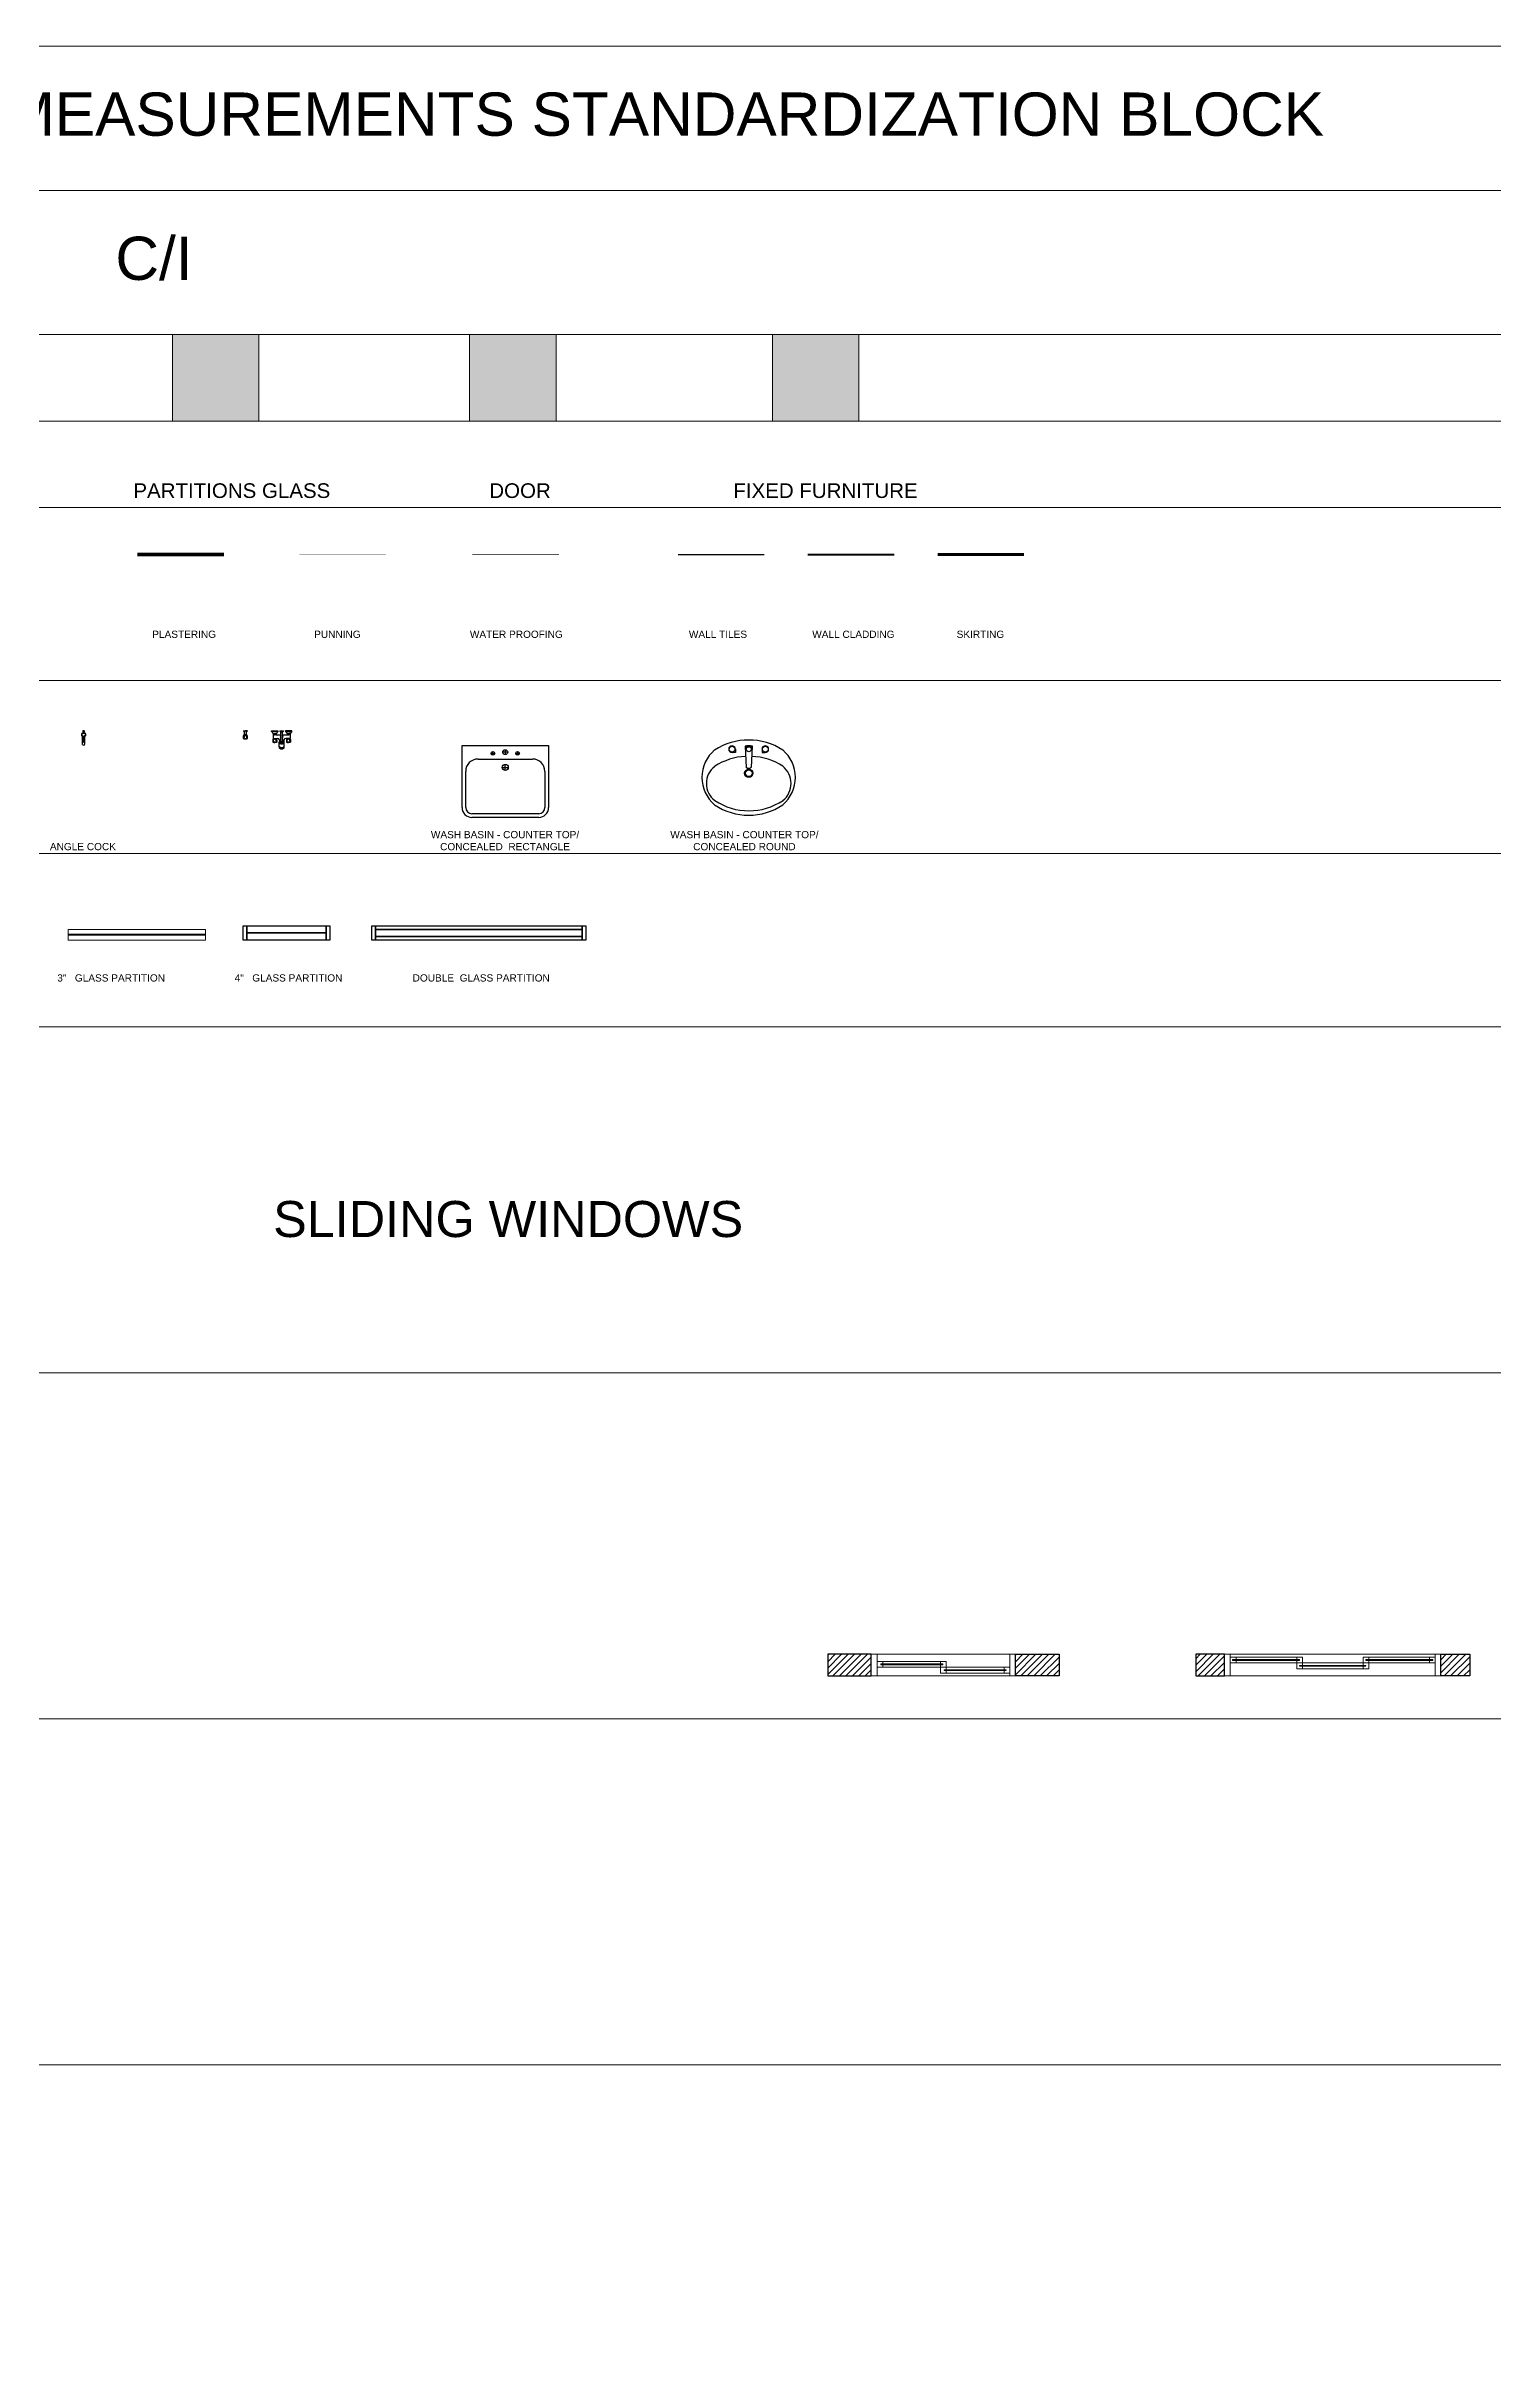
# Model space of a CAD drawing. Header units: millimetres. Extents: x -30 to 138967, y -30 to 77998.
# Drawn here: x 106820 to 116857, y 61966 to 77998 of the extents above; entities that cross this region are included whole.
import ezdxf

# ---------------------------------------------------------------- set-up
doc = ezdxf.new("R2010")
doc.units = ezdxf.units.MM
doc.header["$LTSCALE"] = 10
doc.header["$MEASUREMENT"] = 0
doc.linetypes.add('ACAD_ISO07W100', pattern=[3, 0, -3])
doc.layers.get('0').update_dxf_attribs({"lineweight": 13})
for name, color, linetype, lineweight, true_color in [('100 MM GLASS PARTITION', 5, 'Continuous', 0, 0x0000ff), ('75 MM GLASS PARTITION', 5, 'Continuous', 0, 0x0000ff), ('DOOR', 7, 'Continuous', 0, 0x228a00), ('FIXED FURNITURE', 7, 'Continuous', 18, 0xeb7500), ('PLASTERING', 7, 'Continuous', 25, 0x201e1e), ('PUNNING', 7, 'Continuous', 5, 0xeac943), ('WALL CLADING', 7, 'Continuous', 15, 0xb6aab0), ('WATER PROOFING', 7, 'Continuous', 5, 0x3bdff1)]:
    doc.layers.add(name, color=color, linetype=linetype, lineweight=lineweight, true_color=true_color)
for name, color, linetype in [('4 IN. ABOVE GLASS GYPSUM', 252, 'Continuous'), ('Referance Lines', 252, 'Continuous'), ('TEXT', 7, 'Continuous'), ('WC-DET1', 8, 'Continuous'), ('WC-DET2', 15, 'Continuous'), ('WC-OUTL', 7, 'Continuous')]:
    doc.layers.add(name, color=color, linetype=linetype)
doc.layers.add('GYPSUM PARTITION', color=7, linetype='Continuous', true_color=0xebffeb)
doc.layers.add('SANITARY FIXTURE', color=7, linetype='Continuous', true_color=0x00b3b3)
for name, color, linetype, lineweight in [('Partition Gypsum', 32, 'Continuous', 20), ('SKIRTING', 253, 'Continuous', 20), ('SLIDING WINDOWS - THREE', 250, 'Continuous', 13), ('SLIDING WINDOWS - TWO', 251, 'Continuous', 13), ('WALL TILE', 205, 'Continuous', 9)]:
    doc.layers.add(name, color=color, linetype=linetype, lineweight=lineweight)
doc.styles.add('2MM', font='arial.ttf')
doc.styles.get("Standard").update_dxf_attribs({"font": 'arial.ttf'})
pattern_1 = [(45, (102006.75, 108153.047), (-22.45064, 22.45064), [])]
pattern_2 = [(45, (102068.87, 108153.047), (-22.45064, 22.45064), [])]

# ---------------------------------------------------------------- blocks, each defined once
blk = doc.blocks.new('*U80')
at = {"layer": '75 MM GLASS PARTITION', "const_width": 12.5}
blk.add_lwpolyline([(404443, -261933), (405394, -261933)], dxfattribs=at)
at = {"layer": 'Partition Gypsum', "linetype": 'ByBlock'}
blk.add_lwpolyline([(405394, -261896), (404443, -261896), (404443, -261971), (405394, -261971)], close=True, dxfattribs=at)
blk = doc.blocks.new('*U106')
at = {"layer": '4 IN. ABOVE GLASS GYPSUM', "color": 18, "true_color": 0x000000}
for points in [[(25843, 0), (25868, 0), (25868, 100), (25843, 100)], [(25868, 0), (26418, 0), (26418, 100), (25868, 100)], [(26418, 0), (26443, 0), (26443, 100), (26418, 100)]]:
    blk.add_lwpolyline(points, close=True, dxfattribs=at)
at = {"layer": '75 MM GLASS PARTITION', "const_width": 12}
blk.add_lwpolyline([(25868, 50), (26418, 50)], dxfattribs=at)
blk = doc.blocks.new('*U296')
at = {"layer": '4 IN. ABOVE GLASS GYPSUM', "color": 18, "true_color": 0x000000, "extrusion": (1.01663e-07, 4.21108e-08, 1), "elevation": 0}
for points in [[(109077, 71898), (109102, 71898), (109102, 71798), (109077, 71798)], [(109102, 71898), (110536, 71898), (110536, 71798), (109102, 71798)], [(110536, 71898), (110561, 71898), (110561, 71798), (110536, 71798)]]:
    blk.add_lwpolyline(points, close=True, dxfattribs=at)
at = {"layer": '75 MM GLASS PARTITION', "extrusion": (1.01663e-07, 4.21108e-08, 1), "const_width": 12, "elevation": 0}
blk.add_lwpolyline([(109102, 71873), (110536, 71873)], dxfattribs=at)
at = {"layer": '75 MM GLASS PARTITION', "extrusion": (1.01663e-07, -4.21108e-08, 1), "const_width": 12, "elevation": 0}
blk.add_lwpolyline([(109102, 71823), (110536, 71823)], dxfattribs=at)
blk = doc.blocks.new('*U170')
for points in [[(-100, 0), (-96, 0), (-96, 15), (-100, 15)], [(-4, 15), (-96, 15), (-96, 0), (-4, 0)], [(-92, 8.3), (-93.5, 8.3), (-93.5, 7.7), (-92, 7.7), (-92, 6), (-96, 6), (-96, 10), (-92, 10)], [(-50.5, 7.7), (-93.5, 7.7), (-93.5, 8.3), (-50.5, 8.3)], [(-52, 8.3), (-50.5, 8.3), (-50.5, 7.7), (-52, 7.7), (-52, 6), (-48, 6), (-48, 10), (-52, 10)], [(-48, 4.3), (-49.5, 4.3), (-49.5, 3.7), (-48, 3.7), (-48, 2), (-52, 2), (-52, 6), (-48, 6)], [(-6.5, 3.7), (-49.5, 3.7), (-49.5, 4.3), (-6.5, 4.3)], [(-8, 4.3), (-6.5, 4.3), (-6.5, 3.7), (-8, 3.7), (-8, 2), (-4, 2), (-4, 6), (-8, 6)], [(0, 0), (-4, 0), (-4, 15), (0, 15)]]:
    blk.add_lwpolyline(points, close=True)
for points in [[(-52, 10), (-92, 10)], [(-52, 6), (-92, 6)], [(-8, 6), (-48, 6)], [(-8, 2), (-48, 2)]]:
    blk.add_lwpolyline(points)
blk = doc.blocks.new('*U173')
for points in [[(0, 0), (4, 0), (4, -15), (0, -15)], [(4, -15), (146, -15), (146, 0), (4, 0)], [(8, -4.3), (5.5, -4.3), (5.5, -3.7), (8, -3.7), (8, -2), (4, -2), (4, -6), (8, -6)], [(5.5, -3.7), (52, -3.7), (52, -4.3), (5.5, -4.3)], [(50, -4.3), (52, -4.3), (52, -3.7), (50, -3.7), (50, -2), (54, -2), (54, -6), (50, -6)], [(54, -8.3), (52, -8.3), (52, -7.7), (54, -7.7), (54, -6), (50, -6), (50, -10), (54, -10)], [(52, -7.7), (98, -7.7), (98, -8.3), (52, -8.3)], [(100, -4.3), (98, -4.3), (98, -3.7), (100, -3.7), (100, -2), (96, -2), (96, -6), (100, -6)], [(96, -8.3), (98, -8.3), (98, -7.7), (96, -7.7), (96, -6), (100, -6), (100, -10), (96, -10)], [(98, -3.7), (144.5, -3.7), (144.5, -4.3), (98, -4.3)], [(142, -4.3), (144.5, -4.3), (144.5, -3.7), (142, -3.7), (142, -2), (146, -2), (146, -6), (142, -6)], [(150, 0), (146, 0), (146, -15), (150, -15)]]:
    blk.add_lwpolyline(points, close=True)
for points in [[(8, -2), (50, -2)], [(8, -6), (50, -6)], [(54, -6), (96, -6)], [(54, -10), (96, -10)], [(100, -2), (142, -2)], [(100, -6), (142, -6)]]:
    blk.add_lwpolyline(points)
blk = doc.blocks.new('*U247')
at = {"layer": 'SANITARY FIXTURE'}
for p, q in [((105831, 73156), (105831, 73211)), ((105834, 73209), (105836, 73176)), ((105837, 73205), (105839, 73176)), ((105837, 73205), (105843, 73205)), ((105838, 73241), (105838, 73238)), ((105841, 73241), (105841, 73238)), ((105843, 73205), (105841, 73176)), ((105845, 73209), (105844, 73176)), ((105849, 73156), (105849, 73211))]:
    blk.add_line(p, q, dxfattribs=at)
at = {"layer": 'SANITARY FIXTURE', "linetype": 'Continuous'}
for points in [[(105844, 73244, 0), (105845, 73245, 0), (105845, 73247, 0), (105845, 73248, 0), (105844, 73250, 0), (105843, 73251, 0), (105842, 73251, 0), (105840, 73252, 0), (105838, 73251, 0), (105837, 73251, 0), (105835, 73250, 0), (105835, 73248, 0), (105835, 73247, 0), (105835, 73245, 0), (105836, 73244, 0)], [(105836, 73244, 0), (105837, 73243, 0), (105839, 73242, 0), (105841, 73242, 0), (105842, 73243, 0), (105844, 73244, 0)], [(105836, 73244, 0), (105836, 73244, 0), (105836, 73244, 0), (105836, 73243, 0), (105836, 73243, 0), (105836, 73243, 0), (105836, 73243, 0), (105836, 73243, 0), (105836, 73243, 0), (105836, 73243, 0), (105836, 73243, 0), (105836, 73243, 0), (105836, 73243, 0), (105836, 73243, 0), (105836, 73243, 0), (105836, 73243, 0), (105836, 73243, 0), (105836, 73243, 0), (105836, 73243, 0), (105836, 73243, 0), (105836, 73243, 0), (105836, 73243, 0), (105837, 73242, 0), (105837, 73242, 0), (105837, 73242, 0), (105837, 73242, 0), (105837, 73242, 0), (105837, 73242, 0), (105837, 73242, 0), (105837, 73242, 0), (105837, 73242, 0), (105837, 73242, 0), (105837, 73242, 0), (105837, 73242, 0), (105837, 73242, 0), (105837, 73242, 0), (105837, 73242, 0), (105837, 73242, 0), (105837, 73242, 0), (105837, 73242, 0), (105837, 73242, 0), (105837, 73242, 0), (105837, 73242, 0), (105837, 73242, 0), (105837, 73242, 0), (105838, 73241, 0), (105838, 73241, 0), (105838, 73241, 0), (105838, 73241, 0), (105838, 73241, 0), (105838, 73241, 0), (105838, 73241, 0), (105838, 73241, 0), (105838, 73241, 0), (105838, 73241, 0), (105838, 73241, 0), (105838, 73241, 0)], [(105838, 73241, 0), (105838, 73241, 0), (105839, 73241, 0), (105839, 73241, 0), (105839, 73241, 0), (105839, 73241, 0), (105839, 73241, 0), (105839, 73241, 0), (105839, 73241, 0), (105839, 73241, 0), (105839, 73241, 0), (105839, 73241, 0), (105840, 73241, 0), (105840, 73241, 0), (105840, 73241, 0), (105840, 73241, 0), (105840, 73241, 0), (105840, 73241, 0), (105840, 73241, 0), (105840, 73241, 0), (105840, 73241, 0), (105840, 73241, 0), (105840, 73241, 0), (105841, 73241, 0), (105841, 73241, 0), (105841, 73241, 0), (105841, 73241, 0), (105841, 73241, 0), (105841, 73241, 0), (105841, 73241, 0), (105841, 73241, 0), (105841, 73241, 0), (105841, 73241, 0)], [(105841, 73241, 0), (105842, 73241, 0), (105842, 73241, 0), (105842, 73241, 0), (105842, 73241, 0), (105842, 73241, 0), (105842, 73241, 0), (105842, 73241, 0), (105842, 73241, 0), (105842, 73241, 0), (105842, 73241, 0), (105842, 73241, 0), (105842, 73242, 0), (105842, 73242, 0), (105842, 73242, 0), (105842, 73242, 0), (105843, 73242, 0), (105843, 73242, 0), (105843, 73242, 0), (105843, 73242, 0), (105843, 73242, 0), (105843, 73242, 0), (105843, 73242, 0), (105843, 73242, 0), (105843, 73242, 0), (105843, 73242, 0), (105843, 73242, 0), (105843, 73242, 0), (105843, 73242, 0), (105843, 73242, 0), (105843, 73242, 0), (105843, 73242, 0), (105843, 73242, 0), (105843, 73242, 0), (105843, 73242, 0), (105843, 73243, 0), (105843, 73243, 0), (105843, 73243, 0), (105843, 73243, 0), (105843, 73243, 0), (105843, 73243, 0), (105843, 73243, 0), (105844, 73243, 0), (105844, 73243, 0), (105844, 73243, 0), (105844, 73243, 0), (105844, 73243, 0), (105844, 73243, 0), (105844, 73243, 0), (105844, 73243, 0), (105844, 73243, 0), (105844, 73243, 0), (105844, 73243, 0), (105844, 73243, 0), (105844, 73244, 0), (105844, 73244, 0), (105844, 73244, 0)]]:
    blk.add_polyline3d(points, dxfattribs=at)
at = {"layer": 'SANITARY FIXTURE'}
blk.add_circle((105840, 73223), 12, dxfattribs=at)
for centre, radius, start, end in [((105840, 73223), 15, 95.7392, 233.843), ((105840, 73223), 15, 233.843, 306.157), ((105840, 73160), 9.53, 201.7731, 338.2269), ((105840, 73176), 3.68, 180, 0), ((105840, 73223), 15, 84.2608, 95.7392), ((105840, 73176), 1.34, 180, 0), ((105840, 73223), 15, 306.157, 84.2608)]:
    blk.add_arc(centre, radius, start, end, dxfattribs=at)
blk = doc.blocks.new('CT190C8P')
at = {"layer": 'WC-DET1', "color": 7}
for p, q in [((0, -0.003), (-0.012, -0.003)), ((-0.011, -0.041), (-0.01, -0.041)), ((-0.01, -0.041), (0, -0.041)), ((0.01, -0.044), (-0.01, -0.044)), ((0, -0.003), (0.012, -0.003)), ((0.01, -0.041), (0, -0.041)), ((0.011, -0.041), (0.01, -0.041))]:
    blk.add_line(p, q, dxfattribs=at)
at = {"layer": 'WC-DET2'}
for p, q in [((-0.016, -0.087), (-0.022, -0.087)), ((0.022, -0.087), (0.016, -0.087))]:
    blk.add_line(p, q, dxfattribs=at)
blk.add_lwpolyline([(0.016, -0.087, 0.140491), (0.009, -0.058, 0.57735), (-0.009, -0.058, 0.140491), (-0.016, -0.087, 0.140491)], format="xyb", dxfattribs=at)
blk.add_arc((0, -0.02), 0.0685, 256.2524, 283.7476, dxfattribs=at)
at = {"layer": 'WC-OUTL'}
for p, q in [((-0.025, 0), (-0.01, 0)), ((-0.01, 0), (0, 0)), ((0.01, 0), (0, 0)), ((0.025, 0), (0.01, 0)), ((-0.014, -0.089), (-0.022, -0.087)), ((-0.022, -0.087), (-0.02, -0.087)), ((-0.01, -0.044), (-0.016, -0.044)), ((-0.012, -0.044), (-0.016, -0.044)), ((-0.012, -0.044), (-0.016, -0.044)), ((-0.014, -0.089), (0, -0.089)), ((-0.012, -0.041), (-0.011, -0.041)), ((-0.01, -0.042), (-0.01, -0.044)), ((0.014, -0.089), (0, -0.089)), ((0.01, -0.042), (0.01, -0.044)), ((0.016, -0.044), (0.01, -0.044)), ((0.012, -0.041), (0.011, -0.041)), ((0.016, -0.044), (0.013, -0.044)), ((0.016, -0.044), (0.014, -0.044)), ((0.014, -0.089), (0.022, -0.087))]:
    blk.add_line(p, q, dxfattribs=at)
at = {"layer": 'WC-OUTL', "linetype": 'Continuous'}
for p, q in [((-0.012, -0.089), (-0.012, -0.089)), ((0.012, -0.089), (0.012, -0.089))]:
    blk.add_line(p, q, dxfattribs=at)
at = {"layer": 'WC-OUTL'}
for centre, radius, start, end in [((-0.012, 0.026), 0.0295, 244.1605, 269.8784), ((0.044, -0.077), 0.0687, 151.115, 187.0093), ((-0.022, -0.085), 0.00196, 187.0093, 257), ((0.174, -0.022), 0.187, 174.0335, 185.6634), ((-0.011, -0.089), 0.000491, 180, 259.7296), ((-0.011, -0.042), 0.000982, 0, 90), ((0, -0.027), 0.0638, 259.7296, 280.2704), ((0.011, -0.042), 0.000982, 90, 180), ((0.011, -0.089), 0.000491, 280.2704, 0), ((0.012, 0.026), 0.0295, 270.1216, 295.8395), ((-0.174, -0.022), 0.187, 354.3366, 5.9665), ((-0.044, -0.077), 0.0687, 352.9907, 28.885), ((0.022, -0.085), 0.00196, 283, 352.9907)]:
    blk.add_arc(centre, radius, start, end, dxfattribs=at)
blk = doc.blocks.new('TS310P')
at = {"layer": 'WC-DET1'}
for p, q in [((-0.026, -0.176), (-0.025, -0.189)), ((-0.025, -0.189), (-0.025, -0.189)), ((-0.019, -0.18), (-0.02, -0.193)), ((-0.012, -0.184), (-0.011, -0.197)), ((-0.004, -0.185), (-0.005, -0.198)), ((0.003, -0.185), (0.004, -0.198)), ((0.012, -0.184), (0.011, -0.196)), ((0.011, -0.196), (0.011, -0.196)), ((0.019, -0.18), (0.02, -0.193)), ((0.026, -0.175), (0.025, -0.187)), ((0.025, -0.187), (0.025, -0.187))]:
    blk.add_line(p, q, dxfattribs=at)
at = {"layer": 'WC-DET1', "color": 7}
for p, q in [((-0.023, -0.119), (-0.023, -0.128)), ((0.023, -0.119), (0.023, -0.128))]:
    blk.add_line(p, q, dxfattribs=at)
at = {"layer": 'WC-DET1'}
for points in [[(-0.044, -0.009), (-0.114, -0.009)], [(-0.066, -0.047), (-0.066, -0.047)], [(-0.022, -0.003), (0, -0.003)], [(0.022, -0.003), (0, -0.003)], [(0.044, -0.009), (0.114, -0.009)], [(0.066, -0.047), (0.066, -0.047)]]:
    blk.add_lwpolyline(points, dxfattribs=at)
at = {"layer": 'WC-DET1', "color": 7}
for points in [[(-0.092, -0.087), (-0.062, -0.087, -0.298825)], [(-0.027, -0.128, 0.138318), (-0.025, -0.135, 0.107063), (-0.019, -0.141, 0.080523), (-0.011, -0.145, 0.068353), (0, -0.146, 0.068353), (0.011, -0.145, 0.080523), (0.019, -0.141, 0.107063), (0.025, -0.135, 0.138318), (0.027, -0.128, 0.023029), (0.027, -0.127, 0.034344)], [(-0.01, -0.103, 0.063152), (-0.017, -0.105, 0.10552), (-0.022, -0.11, 0.072191), (-0.023, -0.111, 0.166556)], [(-0.023, -0.114, 0.166556), (-0.022, -0.118, 0.10552), (-0.017, -0.123, 0.068258), (-0.009, -0.125, 0.054428), (0, -0.126, 0.054428), (0.009, -0.125, 0.068258), (0.017, -0.123, 0.10552), (0.022, -0.118, 0.166556), (0.023, -0.114, 0.166556)], [(-0.023, -0.128, 0.166556), (-0.022, -0.132, 0.10552), (-0.017, -0.137, 0.068258), (-0.009, -0.139, 0.054428), (0, -0.141, 0.054428), (0.009, -0.139, 0.068258), (0.017, -0.137, 0.10552), (0.022, -0.132, 0.166556), (0.023, -0.128, 0.166556)], [(-0.01, -0.115, 0.130501), (-0.009, -0.117, 0.106504), (-0.007, -0.12, 0.08409), (-0.004, -0.121, 0.073064), (0, -0.122, 0.073064), (0.004, -0.121, 0.08409), (0.007, -0.12, 0.106504), (0.009, -0.117, 0.130501), (0.01, -0.115, 0.130501)], [(0.023, -0.114, 0.166556), (0.022, -0.11, 0.10552), (0.017, -0.105, 0.063152), (0.01, -0.103, 0.054428)], [(0.092, -0.087), (0.062, -0.087, 0.298825)]]:
    blk.add_lwpolyline(points, format="xyb", dxfattribs=at)
for points in [[(-0.092, -0.088), (-0.062, -0.088)], [(-0.091, -0.029), (-0.079, -0.029)], [(-0.091, -0.034), (-0.079, -0.034)], [(-0.091, -0.047), (-0.079, -0.047)], [(-0.066, -0.029), (-0.079, -0.029)], [(-0.066, -0.034), (-0.079, -0.034)], [(-0.066, -0.047), (-0.079, -0.047)], [(-0.01, -0.01), (0, -0.01)], [(-0.01, -0.083), (-0.01, -0.047)], [(-0.01, -0.103), (-0.01, -0.083)], [(-0.01, -0.115), (-0.01, -0.103)], [(0.01, -0.01), (0, -0.01)], [(0.01, -0.083), (0.01, -0.047)], [(0.01, -0.103), (0.01, -0.083)], [(0.01, -0.115), (0.01, -0.103)], [(0.092, -0.088), (0.062, -0.088)], [(0.066, -0.029), (0.079, -0.029)], [(0.066, -0.034), (0.079, -0.034)], [(0.066, -0.047), (0.079, -0.047)], [(0.091, -0.029), (0.079, -0.029)], [(0.091, -0.034), (0.079, -0.034)], [(0.091, -0.047), (0.079, -0.047)]]:
    blk.add_lwpolyline(points, dxfattribs=at)
at = {"layer": 'WC-DET1'}
for points in [[(-0.029, -0.182, 0.06826), (-0.028, -0.185, 0.050457), (-0.025, -0.189, 0.080802)], [(-0.023, -0.117, 0.166556), (-0.022, -0.121, 0.10552), (-0.017, -0.125, 0.068258), (-0.009, -0.128, 0.054428), (0, -0.129, 0.054428), (0.009, -0.128, 0.068258), (0.017, -0.125, 0.10552), (0.022, -0.121, 0.166556), (0.023, -0.117, 0.045176)], [(-0.02, -0.193, 0.064149), (-0.012, -0.196, 0.004199), (-0.011, -0.197, 0.027357)], [(-0.005, -0.198, 0.019373), (0, -0.198, 0.026088), (0.004, -0.198, 0.070474)], [(0.011, -0.196, 0.075588), (0.02, -0.193, 0.107036)], [(0.025, -0.187, 0.02862), (0.027, -0.185, 0.137703), (0.029, -0.178, 0.011582), (0.029, -0.177, 0.107036)]]:
    blk.add_lwpolyline(points, format="xyb", dxfattribs=at)
for start, end in [(130.1596, 229.8404), (310.1596, 49.8404)]:
    blk.add_arc((0, -0.066), 0.0155, start, end, dxfattribs=at)
at = {"layer": 'WC-DET2'}
for points in [[(-0.101, -0.128, 0.167018), (-0.096, -0.126, 0.059643), (-0.097, -0.099, -3.293794)], [(-0.077, -0.129), (-0.091, -0.129, -0.256857), (-0.096, -0.126), (-0.089, -0.097, -0.295314), (-0.077, -0.09, -0.695222)], [(-0.077, -0.129), (-0.063, -0.129, 0.256857), (-0.058, -0.126), (-0.065, -0.097, 0.295314), (-0.077, -0.09, 0.695222)], [(-0.053, -0.128, -0.167018), (-0.058, -0.126, -0.059643), (-0.057, -0.099, 3.293794)], [(0.053, -0.128, 0.167018), (0.058, -0.126, 0.059643), (0.057, -0.099, -3.293794)], [(0.077, -0.129), (0.063, -0.129, -0.256857), (0.058, -0.126), (0.065, -0.097, -0.295314), (0.077, -0.09, -0.695222)], [(0.077, -0.129), (0.091, -0.129, 0.256857), (0.096, -0.126), (0.089, -0.097, 0.295314), (0.077, -0.09, 0.695222)], [(0.101, -0.128, -0.167018), (0.096, -0.126, -0.059643), (0.097, -0.099, 3.293794)]]:
    blk.add_lwpolyline(points, format="xyb", dxfattribs=at)
for points in [[(-0.088, -0.047), (-0.086, -0.044), (-0.086, -0.037), (-0.088, -0.034)], [(-0.086, -0.037), (-0.082, -0.034)], [(-0.086, -0.044), (-0.082, -0.047)], [(-0.072, -0.037), (-0.075, -0.034)], [(-0.072, -0.044), (-0.075, -0.047)], [(-0.069, -0.047), (-0.072, -0.044), (-0.072, -0.037), (-0.069, -0.034)], [(0.069, -0.047), (0.072, -0.044), (0.072, -0.037), (0.069, -0.034)], [(0.072, -0.037), (0.075, -0.034)], [(0.072, -0.044), (0.075, -0.047)], [(0.086, -0.037), (0.082, -0.034)], [(0.086, -0.044), (0.082, -0.047)], [(0.088, -0.047), (0.086, -0.044), (0.086, -0.037), (0.088, -0.034)]]:
    blk.add_lwpolyline(points, dxfattribs=at)
at = {"layer": 'WC-OUTL'}
for p, q in [((-0.022, 0), (0.022, 0)), ((-0.062, -0.087), (-0.047, -0.087)), ((-0.029, -0.182), (-0.027, -0.127)), ((-0.024, -0.102), (-0.023, -0.111)), ((-0.023, -0.114), (-0.023, -0.119)), ((0.024, -0.102), (0.023, -0.111)), ((0.023, -0.114), (0.023, -0.119)), ((0.029, -0.182), (0.027, -0.127)), ((0.062, -0.087), (0.047, -0.087))]:
    blk.add_line(p, q, dxfattribs=at)
for points in [[(-0.114, 0), (-0.044, 0), (-0.044, -0.009)], [(-0.114, -0.009), (-0.114, 0)], [(-0.022, 0), (-0.022, -0.003)], [(0.022, 0), (0.022, -0.003)], [(0.114, 0), (0.044, 0), (0.044, -0.009)], [(0.114, -0.009), (0.114, 0)], [(-0.114, -0.009), (-0.095, -0.029), (-0.091, -0.029)], [(-0.091, -0.034), (-0.095, -0.037), (-0.095, -0.044), (-0.091, -0.047)], [(-0.092, -0.087), (-0.092, -0.088)], [(-0.091, -0.029), (-0.091, -0.034)], [(-0.044, -0.009), (-0.062, -0.029), (-0.066, -0.029)], [(-0.066, -0.029), (-0.066, -0.034)], [(-0.066, -0.034), (-0.063, -0.037), (-0.063, -0.044), (-0.066, -0.047)], [(-0.066, -0.047), (-0.01, -0.047)], [(-0.062, -0.088), (-0.062, -0.087)], [(-0.022, -0.003), (-0.012, -0.01), (-0.01, -0.01)], [(-0.01, -0.047), (-0.01, -0.01)], [(0.022, -0.003), (0.012, -0.01), (0.01, -0.01)], [(0.01, -0.047), (0.01, -0.01)], [(0.01, -0.047), (0.066, -0.047)], [(0.044, -0.009), (0.062, -0.029), (0.066, -0.029)], [(0.062, -0.088), (0.062, -0.087)], [(0.066, -0.034), (0.063, -0.037), (0.063, -0.044), (0.066, -0.047)], [(0.066, -0.029), (0.066, -0.034)], [(0.114, -0.009), (0.095, -0.029), (0.091, -0.029)], [(0.091, -0.029), (0.091, -0.034)], [(0.091, -0.034), (0.095, -0.037), (0.095, -0.044), (0.091, -0.047)], [(0.092, -0.087), (0.092, -0.088)]]:
    blk.add_lwpolyline(points, dxfattribs=at)
for points in [[(-0.092, -0.088, 0.267309), (-0.096, -0.091, 0.037287), (-0.101, -0.128, 0.091288), (-0.077, -0.133, 2.64258)], [(-0.091, -0.047), (-0.095, -0.049), (-0.095, -0.084, 0.486035), (-0.092, -0.087)], [(-0.062, -0.088, -0.267309), (-0.058, -0.091, -0.037287), (-0.053, -0.128, -0.091288), (-0.077, -0.133, -2.64258)], [(-0.029, -0.181, 0.021721), (-0.029, -0.182, 0.137703), (-0.027, -0.19, 0.107036), (-0.021, -0.197, 0.080802), (-0.012, -0.201, 0.068708), (0, -0.202, 0.068708), (0.012, -0.201, 0.080802), (0.021, -0.197, 0.107036), (0.027, -0.19, 0.137703), (0.029, -0.182, 0.011582), (0.029, -0.182, 0.107036)], [(-0.023, -0.119, 0.037038), (-0.025, -0.122, 0.138318), (-0.027, -0.128, 0.138318)], [(-0.023, -0.111, 0.093244), (-0.023, -0.114, 0.166556)], [(0.027, -0.127, 0.114923), (0.025, -0.122, 0.034344), (0.023, -0.119, 0.080523)], [(0.062, -0.088, 0.267309), (0.058, -0.091, 0.037287), (0.053, -0.128, 0.091288), (0.077, -0.133, 2.64258)], [(0.092, -0.088, -0.267309), (0.096, -0.091, -0.037287), (0.101, -0.128, -0.091288), (0.077, -0.133, -2.64258)], [(0.091, -0.047), (0.095, -0.049), (0.095, -0.084, -0.486035), (0.092, -0.087)]]:
    blk.add_lwpolyline(points, format="xyb", dxfattribs=at)
for centre, start, end in [((-0.047, -0.112), 23.4502, 90), ((0.047, -0.112), 90, 156.5498)]:
    blk.add_arc(centre, 0.0252, start, end, dxfattribs=at)
blk = doc.blocks.new('*U292')
for p, q in [((5.915, 2.895), (6.618, 2.895)), ((5.915, 2.391), (5.915, 2.895)), ((6.151, 2.831), (6.181, 2.831)), ((6.166, 2.816), (6.166, 2.846)), ((6.286, 2.841), (6.246, 2.841)), ((6.266, 2.861), (6.266, 2.821)), ((6.351, 2.831), (6.381, 2.831)), ((6.366, 2.846), (6.366, 2.816)), ((6.618, 2.895), (6.618, 2.391)), ((5.945, 2.391), (5.945, 2.685)), ((6.045, 2.785), (6.488, 2.785)), ((6.241, 2.717), (6.291, 2.717)), ((6.266, 2.692), (6.266, 2.742)), ((6.588, 2.685), (6.588, 2.391)), ((6.538, 2.341), (5.995, 2.341)), ((6.538, 2.311), (5.995, 2.311))]:
    blk.add_line(p, q)
for centre, radius in [((6.166, 2.831), 0.015), ((6.266, 2.841), 0.02), ((6.366, 2.831), 0.015), ((6.266, 2.717), 0.025)]:
    blk.add_circle(centre, radius)
for centre, radius, start, end in [((6.045, 2.685), 0.1, 90, 180), ((6.488, 2.685), 0.1, 0, 90), ((5.995, 2.391), 0.08, 180, 270), ((5.995, 2.391), 0.05, 180, 270), ((6.538, 2.391), 0.05, 270, 0), ((6.538, 2.391), 0.08, 270, 0)]:
    blk.add_arc(centre, radius, start, end)
blk = doc.blocks.new('*U293')
at = {"layer": 'SANITARY FIXTURE'}
for p, q in [((7.737, 4.348), (7.713, 4.348)), ((7.737, 4.371), (7.737, 4.348)), ((7.805, 4.393), (7.813, 4.243)), ((7.856, 4.393), (7.848, 4.243)), ((7.925, 4.371), (7.925, 4.348)), ((7.925, 4.348), (7.948, 4.348))]:
    blk.add_line(p, q, dxfattribs=at)
for centre, radius in [((7.713, 4.371), 0.0206), ((7.831, 4.371), 0.0176), ((7.948, 4.371), 0.0206), ((7.831, 4.201), 0.0294), ((7.831, 4.201), 0.0235)]:
    blk.add_circle(centre, radius, dxfattribs=at)
for centre, radius, start, end in [((7.831, 3.991), 0.445, 57.2344, 122.7656), ((7.758, 4.172), 0.257, 131.0419, 228.9581), ((7.685, 4.129), 0.153, 128.0638, 231.9362), ((7.832, 3.876), 0.445, 92.9673, 122.7656), ((7.713, 4.371), 0.0235, 0, 270), ((7.831, 4.252), 0.143, 79.6111, 100.3889), ((7.831, 4.25), 0.143, 79.6111, 100.3368), ((7.83, 4.248), 0.143, 79.6111, 100.236), ((7.83, 4.245), 0.143, 92.5135, 100.0763), ((7.83, 4.24), 0.143, 95.2008, 99.8681), ((7.83, 4.245), 0.143, 79.6111, 87.1357), ((7.83, 4.24), 0.143, 79.6111, 84.2353), ((7.832, 3.876), 0.445, 57.2344, 87.3374), ((7.948, 4.371), 0.0235, 270, 180), ((7.903, 4.172), 0.257, 311.0419, 48.9581), ((7.975, 4.129), 0.155, 308.88, 51.6812), ((7.831, 4.262), 0.0256, 226.3972, 313.6028), ((7.831, 4.339), 0.434, 236.2878, 303.7122), ((7.832, 4.37), 0.434, 236.2878, 303.7122)]:
    blk.add_arc(centre, radius, start, end, dxfattribs=at)

msp = doc.modelspace()

# ---------------------------------------------------------------- hatches: boundary and pattern name
at = {"layer": '100 MM GLASS PARTITION', "lineweight": 5, "ltscale": 10}
h = msp.add_hatch(dxfattribs=at)
h.set_pattern_fill('PLAST', color=256)
h.set_pattern_definition([(0, (6025.06624, 0), (0, 0.25), []), (0, (6025.06624, 0.03125), (0, 0.25), []), (0, (6025.06624, 0.0625), (0, 0.25), [])])
h.paths.add_polyline_path([(107694.5, 75398.2), (108294.5, 75398.2), (108294.5, 75998.2), (107694.5, 75998.2)])
at = {"layer": 'DOOR', "lineweight": 5, "ltscale": 10}
h = msp.add_hatch(dxfattribs=at)
h.set_pattern_fill('PLAST', color=256)
h.set_pattern_definition([(0, (8085.30762, 0), (0, 0.25), []), (0, (8085.30762, 0.03125), (0, 0.25), []), (0, (8085.30762, 0.0625), (0, 0.25), [])])
h.paths.add_polyline_path([(109754.7, 75398.2), (110354.7, 75398.2), (110354.7, 75998.2), (109754.7, 75998.2)])
at = {"layer": 'FIXED FURNITURE', "lineweight": 5, "ltscale": 10}
h = msp.add_hatch(dxfattribs=at)
h.set_pattern_fill('PLAST', color=256)
h.set_pattern_definition([(0, (10185.75743, 0), (0, 0.25), []), (0, (10185.75743, 0.03125), (0, 0.25), []), (0, (10185.75743, 0.0625), (0, 0.25), [])])
h.paths.add_polyline_path([(111855.2, 75398.2), (112455.2, 75398.2), (112455.2, 75998.2), (111855.2, 75998.2)])
at = {"layer": 'Referance Lines'}
h = msp.add_hatch(dxfattribs=at)
h.set_pattern_fill('ANSI31', color=256, scale=10)
h.set_pattern_definition(pattern_1)
h.paths.add_polyline_path([(112239.2, 66695.1), (112541.2, 66695.1), (112541.2, 66845.1), (112239.2, 66845.1)])
h = msp.add_hatch(dxfattribs=at)
h.set_pattern_fill('ANSI31', color=256, scale=10)
h.set_pattern_definition(pattern_1)
h.paths.add_polyline_path([(113843.1, 66695.1), (113541.2, 66695.1), (113541.2, 66845.1), (113843.1, 66845.1)])
h = msp.add_hatch(dxfattribs=at)
h.set_pattern_fill('ANSI31', color=256, scale=10)
h.set_pattern_definition(pattern_2)
h.paths.add_polyline_path([(114790.6, 66695.1), (114990.6, 66695.1), (114990.6, 66845.1), (114790.6, 66845.1)])
h = msp.add_hatch(dxfattribs=at)
h.set_pattern_fill('ANSI31', color=256, scale=10)
h.set_pattern_definition(pattern_2)
h.paths.add_polyline_path([(116690.6, 66695.1), (116490.6, 66695.1), (116490.6, 66845.1), (116690.6, 66845.1)])

# ---------------------------------------------------------------- linework, layer by layer
at = {"lineweight": 5, "ltscale": 10}
msp.add_line((96291, 75398.2), (123491, 75398.2), dxfattribs=at)
for points in [[(93491, 76998.2), (123491, 76998.2), (123491, 77998.2), (93491, 77998.2)], [(93491, 44798.2), (123491, 44798.2), (123491, 76998.2), (93491, 76998.2)], [(93491, 75998.2), (123491, 75998.2), (123491, 76998.2), (93491, 76998.2)], [(93491, 74798.2), (123491, 74798.2), (123491, 75998.2), (93491, 75998.2)], [(93491, 73598.2), (123491, 73598.2), (123491, 74798.2), (93491, 74798.2)], [(93491, 72398.2), (123491, 72398.2), (123491, 73598.2), (93491, 73598.2)], [(93491, 71198.2), (123491, 71198.2), (123491, 72398.2), (93491, 72398.2)], [(93491, 68798.2), (123491, 68798.2), (123491, 71198.2), (93491, 71198.2)], [(93491, 66398.2), (123491, 66398.2), (123491, 68798.2), (93491, 68798.2)], [(93491, 63998.2), (123491, 63998.2), (123491, 66398.2), (93491, 66398.2)]]:
    msp.add_lwpolyline(points, close=True, dxfattribs=at)
at = {"layer": 'DOOR', "lineweight": 5, "ltscale": 10}
msp.add_lwpolyline([(109754.7, 75398.2), (110354.7, 75398.2), (110354.7, 75998.2), (109754.7, 75998.2)], close=True, dxfattribs=at)
at = {"layer": 'FIXED FURNITURE', "lineweight": 5, "ltscale": 10}
msp.add_lwpolyline([(111855.2, 75398.2), (112455.2, 75398.2), (112455.2, 75998.2), (111855.2, 75998.2)], close=True, dxfattribs=at)
at = {"layer": 'GYPSUM PARTITION', "lineweight": 5, "ltscale": 10}
msp.add_lwpolyline([(107694.5, 75398.2), (108294.5, 75398.2), (108294.5, 75998.2), (107694.5, 75998.2)], close=True, dxfattribs=at)
at = {"layer": 'PLASTERING', "ltscale": 10, "const_width": 25}
msp.add_lwpolyline([(107452.4, 74472.5), (108052.4, 74472.5)], dxfattribs=at)
at = {"layer": 'PUNNING', "ltscale": 10, "const_width": 3}
msp.add_lwpolyline([(108575.3, 74472.5), (109175.3, 74472.5)], dxfattribs=at)
at = {"layer": 'Referance Lines'}
for points in [[(112239.2, 66695.1), (112541.2, 66695.1), (112541.2, 66845.1), (112239.2, 66845.1)], [(112239.2, 66695.1), (112541.2, 66695.1), (112541.2, 66845.1), (112239.2, 66845.1)], [(113843.1, 66695.1), (113541.2, 66695.1), (113541.2, 66845.1), (113843.1, 66845.1)], [(113843.1, 66695.1), (113541.2, 66695.1), (113541.2, 66845.1), (113843.1, 66845.1)], [(114790.6, 66695.1), (114990.6, 66695.1), (114990.6, 66845.1), (114790.6, 66845.1)], [(116690.6, 66695.1), (116490.6, 66695.1), (116490.6, 66845.1), (116690.6, 66845.1)]]:
    msp.add_lwpolyline(points, close=True, dxfattribs=at)
at = {"layer": 'SKIRTING', "ltscale": 10, "const_width": 20}
msp.add_lwpolyline([(113000.2, 74472.5), (113600.2, 74472.5)], dxfattribs=at)
at = {"layer": 'WALL CLADING', "ltscale": 10, "const_width": 15}
msp.add_lwpolyline([(112100.2, 74472.5), (112700.2, 74472.5)], dxfattribs=at)
at = {"layer": 'WALL TILE', "ltscale": 10, "const_width": 9}
msp.add_lwpolyline([(111200.2, 74472.5), (111800.2, 74472.5)], dxfattribs=at)
at = {"layer": 'WATER PROOFING', "ltscale": 10, "const_width": 5}
msp.add_lwpolyline([(109775.3, 74472.5), (110375.3, 74472.5)], dxfattribs=at)

# ---------------------------------------------------------------- block references
at = {"lineweight": 5}
for name, p in [('*U247', (1239.6, 0)), ('*U296', (0, 0))]:
    msp.add_blockref(name, p, dxfattribs=at)
at = {"xscale": 618.2745362638007, "yscale": 618.2745362638007, "zscale": 618.2745362638007}
msp.add_blockref('CT190C8P', (108200.9, 73250.4), dxfattribs=at)
at = {"layer": '100 MM GLASS PARTITION', "extrusion": (1.01663e-07, 4.21108e-08, 1), "xscale": -1, "rotation": 180.0005458181109}
msp.add_blockref('*U106', (82343.2, 71898, 0), dxfattribs=at)
at = {"layer": '75 MM GLASS PARTITION'}
msp.add_blockref('*U80', (-297470.5, 333769), dxfattribs=at)
at = {"layer": 'SANITARY FIXTURE'}
for name, p, xscale, yscale, zscale in [('*U292', (104653.5, 70677), 853.6585365932457, 853.6585365932457, 853.6585365932457), ('*U293', (103999.5, 68829.4), 982.2113464588729, 982.2113464588729, 982.2113464588729)]:
    msp.add_blockref(name, p, dxfattribs=dict(at, xscale=xscale, yscale=yscale, zscale=zscale))
at = {"layer": 'SLIDING WINDOWS - THREE', "xscale": 10, "yscale": 10, "zscale": 10}
msp.add_blockref('*U173', (114990.6, 66845.1), dxfattribs=at)
at = {"layer": 'SLIDING WINDOWS - TWO', "xscale": 10, "yscale": 10, "zscale": 10}
msp.add_blockref('*U170', (113541.2, 66695.1), dxfattribs=at)
at = {"layer": 'WC-OUTL', "xscale": 616.6360789279762, "yscale": 616.6360789279762, "zscale": 616.6360789279762}
msp.add_blockref('TS310P', (108452.4, 73250.2), dxfattribs=at)

# ---------------------------------------------------------------- texts
at = {"lineweight": 5, "insert": (107299.4, 76677.4), "char_height": 300, "width": 17494.31, "attachment_point": 1}
msp.add_mtext('C/I', dxfattribs=at)
at = {"layer": 'TEXT', "lineweight": 5, "attachment_point": 1}
for s, insert, char_height, width in [('AUTO-QA DRAWING AND MEASUREMENTS STANDARDIZATION BLOCK', (101361.9, 77677.4), 300, 17494.31), ('PARTITIONS GLASS', (107424.2, 74966.8), 101.667, 1999.005), ('DOOR', (109892.2, 74966.8), 101.67, 467.919), ('FIXED FURNITURE ', (111584.6, 74966.8), 101.667, 1512.244), ('PLASTERING', (107554.8, 73944.7), 50, 562.425), ('PUNNING', (108677.7, 73944.7), 50, 562.425), ('WATER PROOFING ', (109757.6, 73944.7), 50, 808.402), ('WALL TILES ', (111276.1, 73944.7), 50, 562.425), ('WALL CLADDING ', (112131.4, 73944.7), 50, 677.687), ('SKIRTING', (113133, 73944.7), 50, 345.514)]:
    msp.add_mtext(s, dxfattribs=dict(at, insert=insert, char_height=char_height, width=width))
at = {"layer": 'TEXT', "char_height": 50, "attachment_point": 5, "style": '2MM'}
for s, insert, width in [('{\\C256;\\c0;ANGLE COCK}', (107074.3, 72446.8), 1225.569), ('{\\C256;\\c0;WASH BASIN - COUNTER TOP/\\PCONCEALED  RECTANGLE }', (110001.3, 72488.2), 2277.686), ('{\\C256;\\c0;WASH BASIN - COUNTER TOP/\\PCONCEALED ROUND}', (111661.2, 72488.2), 2277.686), ('{\\C256;\\c0;3"   GLASS PARTITION}', (107270, 71536), 905.591), ('{\\C256;\\c0;4"   GLASS PARTITION}', (108500.1, 71536, 0), 849.499), ('{\\C256;\\c0;DOUBLE  GLASS PARTITION}', (109836.1, 71536, 0), 1663.382)]:
    msp.add_mtext(s, dxfattribs=dict(at, insert=insert, width=width))
at = {"layer": 'TEXT', "linetype": 'ACAD_ISO07W100', "ltscale": 1.5, "insert": (108393.5, 69989.2), "char_height": 250, "attachment_point": 1}
msp.add_mtext_dynamic_manual_height_columns('{\\f@Arial Unicode MS|b0|i0|c162|p34;SLIDING WINDOWS}', width=5407.482, gutter_width=272.3, heights=[527.1], dxfattribs=at)

doc.saveas('drawing.dxf')
